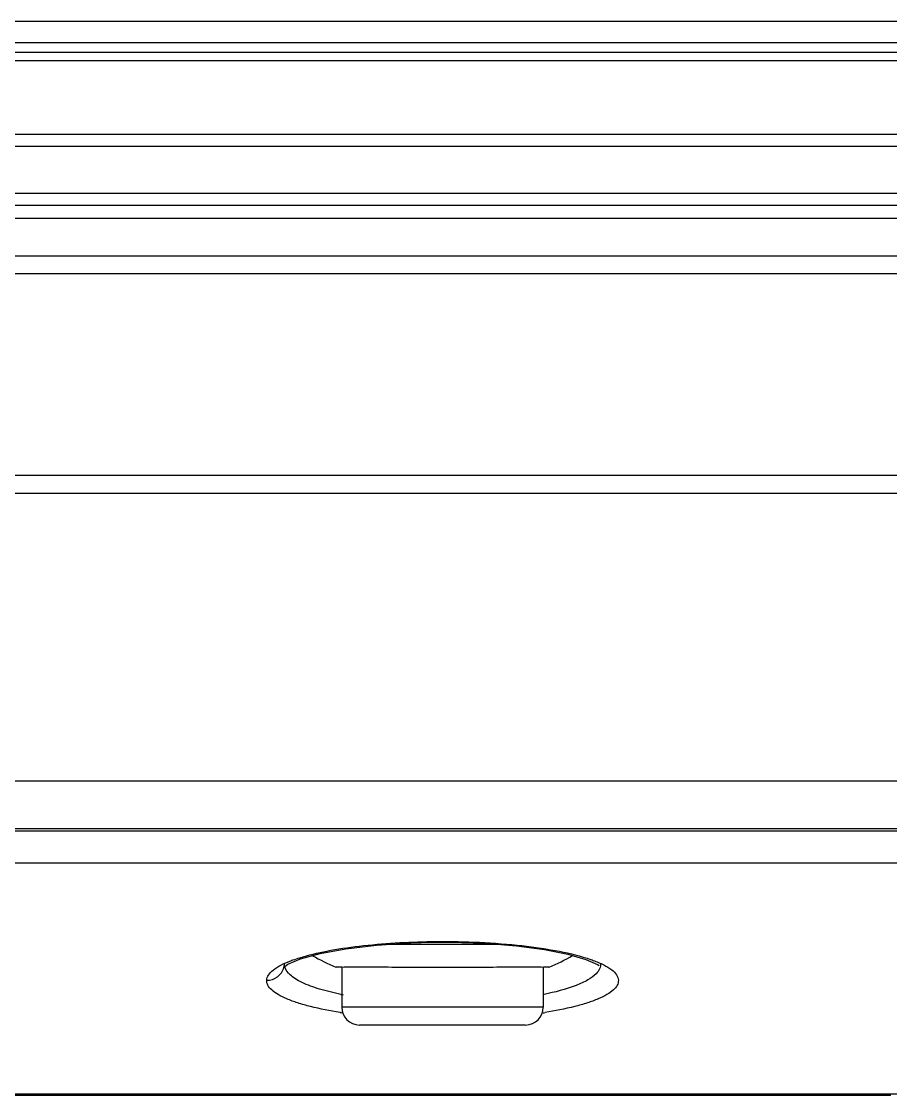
# Model space of a CAD drawing. Header units: millimetres. Extents: x -1538 to 3410, y -1646 to 2016.
# Drawn here: x 381 to 454.3, y -1607.4 to -1516.9 of the extents above; entities that cross this region are included whole.
import ezdxf

# ---------------------------------------------------------------- set-up
doc = ezdxf.new("R2010")
doc.units = ezdxf.units.MM
doc.header["$LTSCALE"] = 23.1
doc.layers.get('0').update_dxf_attribs({"linetype": 'CONTINUOUS'})

msp = doc.modelspace()

# ---------------------------------------------------------------- linework, layer by layer
at = {"linetype": 'Continuous'}
for p, q in [((647.034, -1516.864), (-171.766, -1516.864)), ((647.034, -1518.664), (-171.766, -1518.664)), ((-145.175, -1520.158), (563.999, -1520.158)), ((-144.466, -1519.464), (581.534, -1519.464)), ((-104.316, -1526.364), (561.473, -1526.364)), ((-104.316, -1527.364), (561.473, -1527.364)), ((561.473, -1531.364), (-104.316, -1531.364)), ((561.473, -1532.364), (-104.316, -1532.364)), ((561.473, -1533.464), (-104.316, -1533.464)), ((-159.156, -1536.614), (599.038, -1536.614)), ((-159.066, -1538.114), (598.934, -1538.114)), ((-159.066, -1555.114), (598.934, -1555.114)), ((-159.066, -1556.614), (598.934, -1556.614)), ((598.434, -1580.914), (-158.566, -1580.914)), ((598.434, -1584.914), (-158.566, -1584.914)), ((523.434, -1585.114), (209.434, -1585.114)), ((522.534, -1587.828), (-85.466, -1587.828)), ((415.629, -1594.477), (415.608, -1594.427)), ((421.266, -1594.664), (411.789, -1594.664)), ((407.534, -1596.58), (407.566, -1596.579)), ((408.034, -1596.573), (408.034, -1599.964)), ((425.034, -1596.573), (425.034, -1599.964)), ((425.502, -1596.579), (425.534, -1596.58)), ((425.034, -1599.964), (408.034, -1599.964)), ((423.534, -1601.464), (409.534, -1601.464)), ((411.524, -1601.464), (411.524, -1601.474)), ((415.545, -1601.474), (411.524, -1601.474)), ((411.588, -1601.464), (411.588, -1601.474)), ((412.245, -1601.464), (412.245, -1601.474)), ((412.695, -1601.464), (412.695, -1601.474)), ((413.647, -1601.464), (413.647, -1601.474)), ((414.301, -1601.464), (414.301, -1601.474)), ((414.778, -1601.464), (414.778, -1601.474)), ((414.824, -1601.464), (414.824, -1601.474)), ((415.545, -1601.464), (415.545, -1601.474)), ((417.534, -1601.464), (417.534, -1601.474)), ((421.534, -1601.474), (417.534, -1601.474)), ((418.034, -1601.464), (418.034, -1601.474)), ((421.034, -1601.464), (421.034, -1601.474)), ((421.534, -1601.464), (421.534, -1601.474)), ((454.316, -1607.407), (375.639, -1607.407)), ((454.316, -1607.304), (375.641, -1607.304)), ((454.316, -1607.407), (454.316, -1607.304))]:
    msp.add_line(p, q, dxfattribs=at)
for points in [[(403.5, -1596.346), (404.561, -1595.895), (406.215, -1595.433), (408.377, -1595.029), (410.962, -1594.718), (413.871, -1594.526), (415.629, -1594.477)], [(415.629, -1594.477), (417.189, -1594.474), (420.094, -1594.57), (422.769, -1594.784), (425.131, -1595.098), (427.105, -1595.493), (428.62, -1595.934), (429.596, -1596.361), (429.755, -1596.457)], [(403.111, -1596.614), (403.11, -1596.617), (403.5, -1596.346)]]:
    msp.add_lwpolyline(points, dxfattribs=at)
for centre, radius, start, end in [((415.342, -1578.167), 20, 240.76623, 247.02179), ((417.727, -1578.167), 20, 292.97821, 299.25778), ((408.557, -1651.483), 54.913, 90.55002, 91.03396), ((424.341, -1663.83), 67.26, 89.01046, 89.40556), ((413.331, -1572.797), 26.632, 258.37989, 258.81762), ((413.821, -1563.531), 37.353, 260.86691, 261.09167), ((409.534, -1599.964), 1.5, 180, 269.99985), ((423.534, -1599.964), 1.5, 270.00015, 360), ((419.244, -1563.489), 37.396, 278.90163, 279.12585)]:
    msp.add_arc(centre, radius, start, end, dxfattribs=at)
for points, knots in [([(404.489, -1595.79), (405.24, -1595.558), (406.901, -1595.172), (410.6, -1594.624), (413.555, -1594.456), (415.592, -1594.427)], [0, 0, 0, 0, 0.210398, 0.454995, 1, 1, 1, 1]), ([(415.592, -1594.427), (418.002, -1594.393), (421.508, -1594.519), (425.887, -1595.11), (427.85, -1595.555), (428.726, -1595.836)], [0, 0, 0, 0, 0.545599, 0.791851, 1, 1, 1, 1]), ([(401.704, -1597.693), (401.709, -1597.54), (401.838, -1597.196), (402.277, -1596.772), (402.93, -1596.376), (403.453, -1596.154), (403.746, -1596.043)], [0, 0, 0, 0, 0.167907, 0.380815, 0.657487, 1, 1, 1, 1]), ([(403.746, -1596.043), (403.804, -1596.021), (404.05, -1595.931), (404.299, -1595.849), (404.489, -1595.79)], [0, 0, 0, 0, 0.23996, 1, 1, 1, 1]), ([(428.726, -1595.836), (428.77, -1595.85), (428.943, -1595.906), (429.115, -1595.966), (429.242, -1596.013)], [0, 0, 0, 0, 0.256985, 1, 1, 1, 1]), ([(429.242, -1596.013), (429.546, -1596.125), (430.088, -1596.35), (430.766, -1596.752), (431.224, -1597.184), (431.359, -1597.536), (431.365, -1597.693)], [0, 0, 0, 0, 0.343585, 0.62087, 0.833451, 1, 1, 1, 1]), ([(401.704, -1597.693), (402.023, -1597.694), (402.676, -1597.491), (403.067, -1596.926), (403.151, -1596.625)], [0, 0, 0, 0, 0.50494, 1, 1, 1, 1]), ([(407.967, -1598.884), (407.356, -1598.758), (406.241, -1598.488), (404.952, -1598.034), (404.139, -1597.594), (403.593, -1597.196), (403.289, -1596.801), (403.226, -1596.528)], [0, 0, 0, 0, 0.341908, 0.628034, 0.74611, 0.846598, 1, 1, 1, 1]), ([(408.03, -1596.573), (408.538, -1596.568), (409.747, -1596.565), (411.75, -1596.571), (414.077, -1596.578), (416.534, -1596.581), (418.992, -1596.578), (421.318, -1596.571), (423.321, -1596.565), (424.53, -1596.568), (425.038, -1596.573)], [0, 0, 0, 0, 0.089642, 0.213262, 0.353299, 0.499999, 0.6467, 0.786737, 0.910357, 1, 1, 1, 1]), ([(429.482, -1597.141), (429.283, -1597.348), (428.738, -1597.729), (427.287, -1598.379), (426.016, -1598.696), (425.101, -1598.884)], [0, 0, 0, 0, 0.181208, 0.411839, 1, 1, 1, 1]), ([(429.866, -1596.297), (429.871, -1596.441), (429.796, -1596.762), (429.601, -1597.018), (429.482, -1597.141)], [0, 0, 0, 0, 0.459815, 1, 1, 1, 1]), ([(407.892, -1600.411), (407.051, -1600.276), (405.849, -1600.043), (404.358, -1599.624), (403.443, -1599.295), (402.701, -1598.939), (402.147, -1598.56), (401.787, -1598.152), (401.699, -1597.834), (401.704, -1597.693)], [0, 0, 0, 0, 0.361414, 0.518775, 0.656783, 0.77319, 0.867085, 0.940213, 1, 1, 1, 1]), ([(431.365, -1597.693), (431.369, -1597.834), (431.281, -1598.152), (430.921, -1598.56), (430.367, -1598.939), (429.625, -1599.295), (428.711, -1599.624), (427.219, -1600.043), (426.017, -1600.276), (425.176, -1600.411)], [0, 0, 0, 0, 0.05979, 0.13293, 0.226846, 0.343265, 0.481246, 0.638566, 1, 1, 1, 1]), ([(486.474, -1602.393), (485.595, -1602.789), (483.657, -1603.534), (479.169, -1604.863), (472.559, -1606.148), (463.769, -1607.091), (457.538, -1607.304), (454.316, -1607.304)], [0, 0, 0, 0, 0.088367, 0.190042, 0.428933, 0.704555, 1, 1, 1, 1])]:
    msp.add_open_spline(points, degree=3, knots=knots, dxfattribs=at)
msp.add_open_spline([(403.151, -1596.625), (403.179, -1596.525), (403.197, -1596.421), (403.202, -1596.318)], degree=3, dxfattribs=at)

doc.saveas('drawing.dxf')
